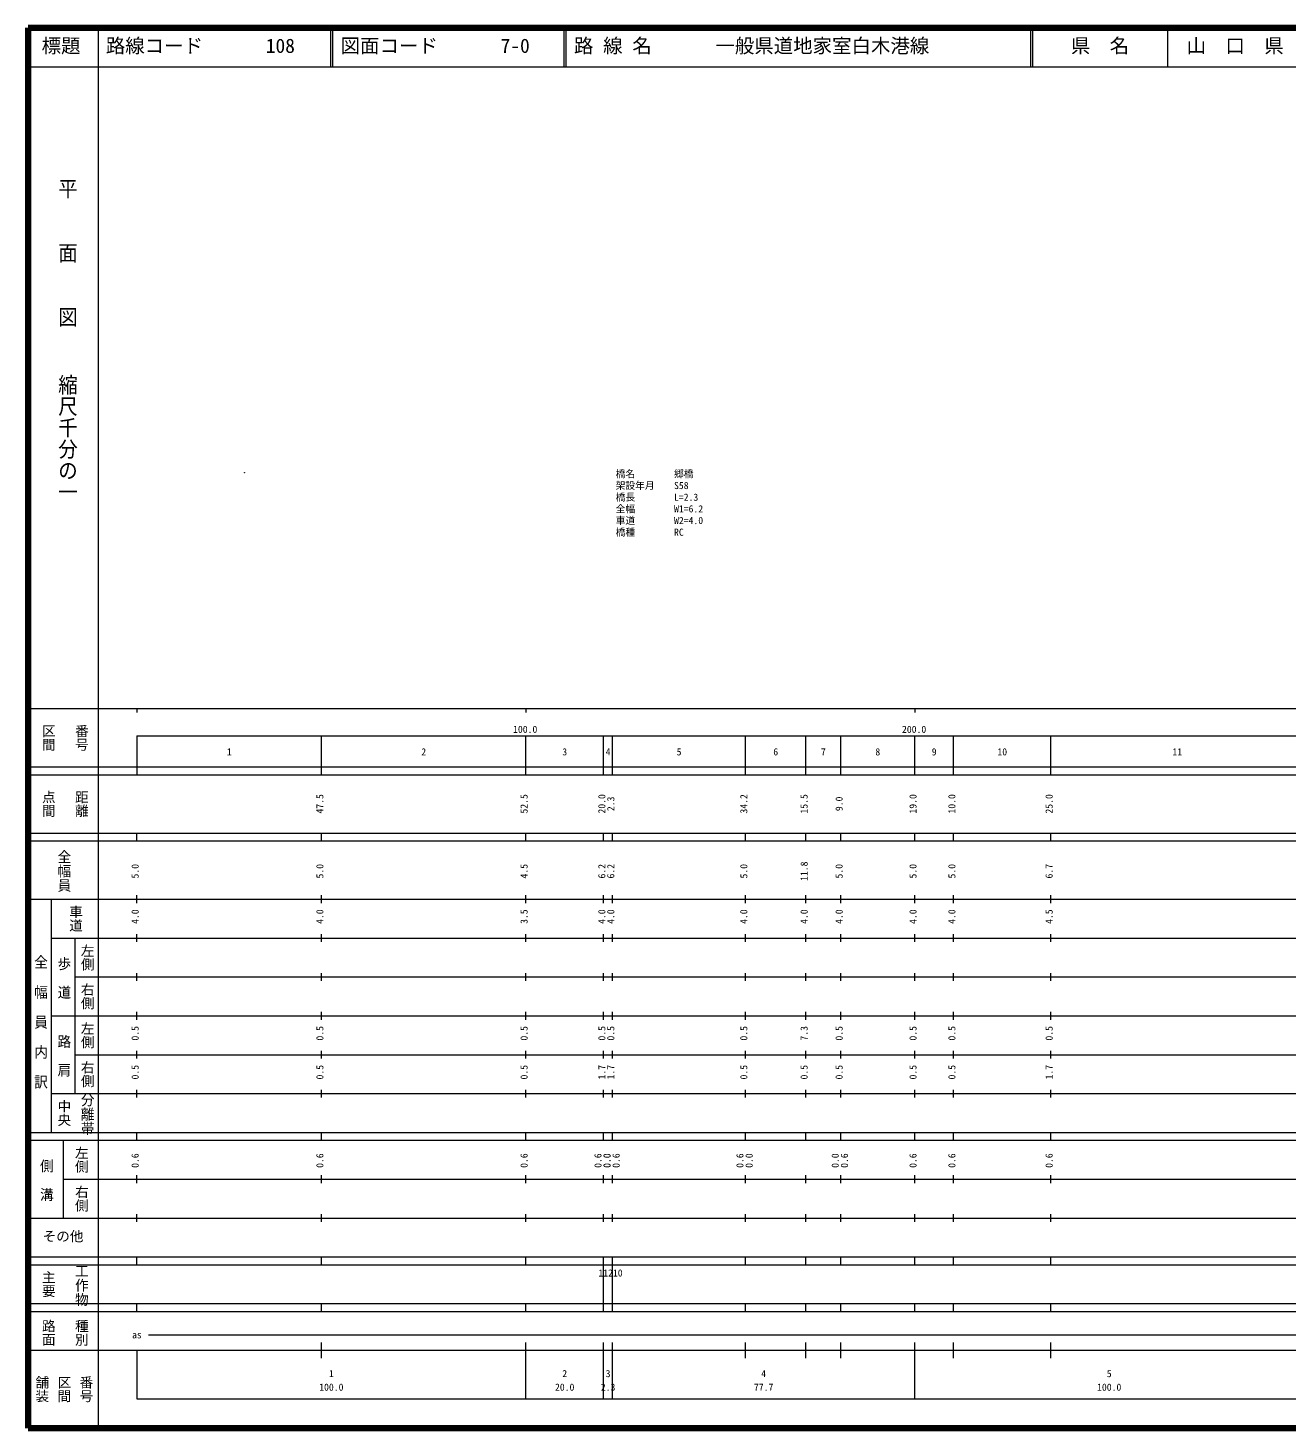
# Model space of a CAD drawing. Units: millimetres on the paper, with parts at other scales. Extents: x 40 to 680, y 20 to 380.
# Drawn here: x 40 to 363.7, y 20 to 380 of the extents above; entities that cross this region are included whole.
import ezdxf
from ezdxf.enums import TextEntityAlignment as Align

# ---------------------------------------------------------------- set-up
doc = ezdxf.new("R2010")
doc.units = ezdxf.units.MM
for name, color, linetype, lineweight in [('M-BMK-HTXT', 7, 'Continuous', 13), ('M-TTL', 2, 'Continuous', 140), ('M-TTL-BAND', 7, 'Continuous', 13), ('M-TTL-LINE', 7, 'Continuous', 13)]:
    doc.layers.add(name, color=color, linetype=linetype, lineweight=lineweight)
doc.layers.add('M-TTL-TXT', color=7, linetype='Continuous')
doc.styles.add('@ＭＳ ゴシック', font='')
doc.styles.add('ＭＳ ゴシック', font='')
doc.styles.get('@ＭＳ ゴシック').set_extended_font_data('@MS Gothic')
doc.styles.get('ＭＳ ゴシック').set_extended_font_data('MS Gothic')

msp = doc.modelspace()

# ---------------------------------------------------------------- linework, layer by layer
at = {"layer": 'M-BMK-HTXT'}
for radius in [0.0313, 0.025, 0.0188, 0.0125, 0.0063]:
    msp.add_circle((95.648, 265.671), radius, dxfattribs=at)
at = {"layer": 'M-TTL'}
for p, q in [((40, 380), (40, 20)), ((680, 380), (40, 380)), ((40, 20), (680, 20))]:
    msp.add_line(p, q, dxfattribs=at)
at = {"layer": 'M-TTL-BAND'}
for p, q in [((58, 370), (58, 20)), ((40, 205), (579, 205)), ((68, 205), (68, 204)), ((168, 205), (168, 204)), ((268, 205), (268, 204)), ((68, 198), (579, 198)), ((68, 198), (68, 188)), ((115.5, 188), (115.5, 198)), ((168, 188), (168, 198)), ((188, 188), (188, 198)), ((190.3, 188), (190.3, 198)), ((224.5, 188), (224.5, 198)), ((240, 188), (240, 198)), ((249, 188), (249, 198)), ((268, 188), (268, 198)), ((278, 188), (278, 198)), ((303, 188), (303, 198)), ((40, 190), (579, 190)), ((40, 188), (579, 188)), ((40, 173), (579, 173)), ((68, 171), (68, 173)), ((115.5, 171), (115.5, 173)), ((168, 171), (168, 173)), ((188, 171), (188, 173)), ((190.3, 171), (190.3, 173)), ((224.5, 171), (224.5, 173)), ((240, 171), (240, 173)), ((249, 171), (249, 173)), ((268, 171), (268, 173)), ((278, 171), (278, 173)), ((303, 171), (303, 173)), ((40, 171), (579, 171)), ((40, 156), (579, 156)), ((46, 96), (46, 156)), ((68, 155), (68, 157)), ((115.5, 155), (115.5, 157)), ((168, 155), (168, 157)), ((188, 155), (188, 157)), ((190.3, 155), (190.3, 157)), ((224.5, 155), (224.5, 157)), ((240, 155), (240, 157)), ((249, 155), (249, 157)), ((268, 155), (268, 157)), ((278, 155), (278, 157)), ((303, 155), (303, 157)), ((46, 146), (579, 146)), ((52, 146), (52, 106)), ((68, 145), (68, 147)), ((115.5, 145), (115.5, 147)), ((168, 145), (168, 147)), ((188, 145), (188, 147)), ((190.3, 145), (190.3, 147)), ((224.5, 145), (224.5, 147)), ((240, 145), (240, 147)), ((249, 145), (249, 147)), ((268, 145), (268, 147)), ((278, 145), (278, 147)), ((303, 145), (303, 147)), ((68, 135), (68, 137)), ((115.5, 135), (115.5, 137)), ((168, 135), (168, 137)), ((188, 135), (188, 137)), ((190.3, 135), (190.3, 137)), ((224.5, 135), (224.5, 137)), ((240, 135), (240, 137)), ((249, 135), (249, 137)), ((268, 135), (268, 137)), ((278, 135), (278, 137)), ((303, 135), (303, 137)), ((52, 136), (579, 136)), ((46, 126), (579, 126)), ((68, 125), (68, 127)), ((115.5, 125), (115.5, 127)), ((168, 125), (168, 127)), ((188, 125), (188, 127)), ((190.3, 125), (190.3, 127)), ((224.5, 125), (224.5, 127)), ((240, 125), (240, 127)), ((249, 125), (249, 127)), ((268, 125), (268, 127)), ((278, 125), (278, 127)), ((303, 125), (303, 127)), ((52, 116), (579, 116)), ((68, 115), (68, 117)), ((115.5, 115), (115.5, 117)), ((168, 115), (168, 117)), ((188, 115), (188, 117)), ((190.3, 115), (190.3, 117)), ((224.5, 115), (224.5, 117)), ((240, 115), (240, 117)), ((249, 115), (249, 117)), ((268, 115), (268, 117)), ((278, 115), (278, 117)), ((303, 115), (303, 117)), ((46, 106), (579, 106)), ((68, 105), (68, 107)), ((115.5, 105), (115.5, 107)), ((168, 105), (168, 107)), ((188, 105), (188, 107)), ((190.3, 105), (190.3, 107)), ((224.5, 105), (224.5, 107)), ((240, 105), (240, 107)), ((249, 105), (249, 107)), ((268, 105), (268, 107)), ((278, 105), (278, 107)), ((303, 105), (303, 107)), ((40, 96), (579, 96)), ((40, 94), (579, 94)), ((49, 94), (49, 74)), ((68, 94), (68, 96)), ((115.5, 94), (115.5, 96)), ((168, 94), (168, 96)), ((188, 94), (188, 96)), ((190.3, 94), (190.3, 96)), ((224.5, 94), (224.5, 96)), ((240, 94), (240, 96)), ((249, 94), (249, 96)), ((268, 94), (268, 96)), ((278, 94), (278, 96)), ((303, 94), (303, 96)), ((49, 84), (579, 84)), ((68, 83), (68, 85)), ((115.5, 83), (115.5, 85)), ((168, 83), (168, 85)), ((188, 83), (188, 85)), ((190.3, 83), (190.3, 85)), ((224.5, 83), (224.5, 85)), ((240, 83), (240, 85)), ((249, 83), (249, 85)), ((268, 83), (268, 85)), ((278, 83), (278, 85)), ((303, 83), (303, 85)), ((40, 74), (579, 74)), ((68, 73), (68, 75)), ((115.5, 73), (115.5, 75)), ((168, 73), (168, 75)), ((188, 73), (188, 75)), ((190.3, 73), (190.3, 75)), ((224.5, 73), (224.5, 75)), ((240, 73), (240, 75)), ((249, 73), (249, 75)), ((268, 73), (268, 75)), ((278, 73), (278, 75)), ((303, 73), (303, 75)), ((40, 64), (579, 64)), ((40, 62), (579, 62)), ((68, 62), (68, 64)), ((115.5, 62), (115.5, 64)), ((168, 62), (168, 64)), ((188, 62), (188, 64)), ((188, 52), (188, 62)), ((190.3, 62), (190.3, 64)), ((190.3, 52), (190.3, 62)), ((224.5, 62), (224.5, 64)), ((240, 62), (240, 64)), ((249, 62), (249, 64)), ((268, 62), (268, 64)), ((278, 62), (278, 64)), ((303, 62), (303, 64)), ((40, 52), (579, 52)), ((68, 50), (68, 52)), ((115.5, 50), (115.5, 52)), ((168, 50), (168, 52)), ((188, 50), (188, 52)), ((190.3, 50), (190.3, 52)), ((224.5, 50), (224.5, 52)), ((240, 50), (240, 52)), ((249, 50), (249, 52)), ((268, 50), (268, 52)), ((278, 50), (278, 52)), ((303, 50), (303, 52)), ((40, 50), (579, 50)), ((71, 44), (496, 44)), ((40, 40), (579, 40)), ((68, 40), (68, 27.5)), ((115.5, 38), (115.5, 42)), ((168, 27.5), (168, 42)), ((188, 27.5), (188, 42)), ((190.3, 27.5), (190.3, 42)), ((224.5, 38), (224.5, 42)), ((240, 38), (240, 42)), ((249, 38), (249, 42)), ((268, 27.5), (268, 42)), ((278, 38), (278, 42)), ((303, 38), (303, 42)), ((68, 27.5), (579, 27.5))]:
    msp.add_line(p, q, dxfattribs=at)
at = {"layer": 'M-TTL-LINE'}
for p, q in [((58, 380), (58, 370)), ((117.75, 380), (117.75, 370)), ((118.25, 380), (118.25, 370)), ((177.75, 380), (177.75, 370)), ((178.25, 380), (178.25, 370)), ((297.75, 380), (297.75, 370)), ((298.25, 380), (298.25, 370)), ((333, 380), (333, 370)), ((40, 370), (680, 370))]:
    msp.add_line(p, q, dxfattribs=at)

# ---------------------------------------------------------------- texts
at = {"layer": 'M-BMK-HTXT', "style": 'ＭＳ ゴシック'}
for s, p in [('橋名\u3000\u3000\u3000\u3000郷橋', (191.101, 263.889)), ('架設年月\u3000\u3000S58', (191.101, 260.889)), ('橋長\u3000\u3000\u3000\u3000L=2.3', (191.101, 257.889)), ('全幅\u3000\u3000\u3000\u3000W1=6.2', (191.101, 254.889)), ('車道\u3000\u3000\u3000\u3000W2=4.0', (191.101, 251.889)), ('橋種\u3000\u3000\u3000\u3000RC', (191.101, 248.889))]:
    msp.add_text(s, height=1.833, dxfattribs=at).set_placement(p, align=Align.BOTTOM_LEFT)
at = {"layer": 'M-TTL-BAND', "style": '@ＭＳ ゴシック'}
for s, height, width, p in [('平\u3000\u3000面\u3000\u3000図', 3.666, 1.1, (47.277, 341.475)), ('縮尺千分の一', 3.666, 1.1, (47.277, 291.03)), ('全幅員', 2.566, 1.05, (47.25, 168.75)), ('全\u3000幅\u3000員\u3000内\u3000訳', 2.566, 1.1, (41.25, 141.75)), ('歩\u3000道', 2.566, 1.05, (47.25, 141.25)), ('路\u3000肩', 2.566, 1.05, (47.25, 121.25)), ('分離帯', 2.566, 1.05, (53.25, 106.25)), ('側\u3000溝', 2.566, 1.05, (42.75, 89.25)), ('工作物', 2.566, 1.05, (51.75, 62.25))]:
    msp.add_text(s, height=height, rotation=270, dxfattribs=dict(at, width=width)).set_placement(p, align=Align.BOTTOM_LEFT)
at = {"layer": 'M-TTL-BAND'}
for s, height, rotation, style, p in [('区間', 2.566, 270, '@ＭＳ ゴシック', (43.25, 201)), ('番号', 2.566, 270, '@ＭＳ ゴシック', (51.75, 201)), ('点間', 2.566, 270, '@ＭＳ ゴシック', (43.25, 184)), ('距離', 2.566, 270, '@ＭＳ ゴシック', (51.75, 184)), ('47.5', 1.833, 90, 'ＭＳ ゴシック', (116.5, 178)), ('52.5', 1.833, 90, 'ＭＳ ゴシック', (169, 178)), ('20.0', 1.833, 90, 'ＭＳ ゴシック', (189, 178)), ('2.3', 1.833, 90, 'ＭＳ ゴシック', (191.3, 178.625)), ('34.2', 1.833, 90, 'ＭＳ ゴシック', (225.5, 178)), ('15.5', 1.833, 90, 'ＭＳ ゴシック', (241, 178)), ('9.0', 1.833, 90, 'ＭＳ ゴシック', (250, 178.625)), ('19.0', 1.833, 90, 'ＭＳ ゴシック', (269, 178)), ('10.0', 1.833, 90, 'ＭＳ ゴシック', (279, 178)), ('25.0', 1.833, 90, 'ＭＳ ゴシック', (304, 178)), ('5.0', 1.833, 90, 'ＭＳ ゴシック', (69, 161.299)), ('5.0', 1.833, 90, 'ＭＳ ゴシック', (116.5, 161.299)), ('4.5', 1.833, 90, 'ＭＳ ゴシック', (169, 161.299)), ('6.2', 1.833, 90, 'ＭＳ ゴシック', (189, 161.299)), ('6.2', 1.833, 90, 'ＭＳ ゴシック', (191.3, 161.299)), ('5.0', 1.833, 90, 'ＭＳ ゴシック', (225.5, 161.299)), ('11.8', 1.833, 90, 'ＭＳ ゴシック', (241, 160.674)), ('5.0', 1.833, 90, 'ＭＳ ゴシック', (250, 161.299)), ('5.0', 1.833, 90, 'ＭＳ ゴシック', (269, 161.299)), ('5.0', 1.833, 90, 'ＭＳ ゴシック', (279, 161.299)), ('6.7', 1.833, 90, 'ＭＳ ゴシック', (304, 161.299)), ('車道', 2.566, 270, '@ＭＳ ゴシック', (50.25, 154.5)), ('4.0', 1.833, 90, 'ＭＳ ゴシック', (69, 149.625)), ('4.0', 1.833, 90, 'ＭＳ ゴシック', (116.5, 149.625)), ('3.5', 1.833, 90, 'ＭＳ ゴシック', (169, 149.625)), ('4.0', 1.833, 90, 'ＭＳ ゴシック', (189, 149.625)), ('4.0', 1.833, 90, 'ＭＳ ゴシック', (191.3, 149.625)), ('4.0', 1.833, 90, 'ＭＳ ゴシック', (225.5, 149.625)), ('4.0', 1.833, 90, 'ＭＳ ゴシック', (241, 149.625)), ('4.0', 1.833, 90, 'ＭＳ ゴシック', (250, 149.625)), ('4.0', 1.833, 90, 'ＭＳ ゴシック', (269, 149.625)), ('4.0', 1.833, 90, 'ＭＳ ゴシック', (279, 149.625)), ('4.5', 1.833, 90, 'ＭＳ ゴシック', (304, 149.625)), ('左側', 2.566, 270, '@ＭＳ ゴシック', (53.25, 144.5)), ('右側', 2.566, 270, '@ＭＳ ゴシック', (53.25, 134.5)), ('左側', 2.566, 270, '@ＭＳ ゴシック', (53.25, 124.5)), ('0.5', 1.833, 90, 'ＭＳ ゴシック', (69, 119.625)), ('0.5', 1.833, 90, 'ＭＳ ゴシック', (116.5, 119.625)), ('0.5', 1.833, 90, 'ＭＳ ゴシック', (169, 119.625)), ('0.5', 1.833, 90, 'ＭＳ ゴシック', (189, 119.625)), ('0.5', 1.833, 90, 'ＭＳ ゴシック', (191.3, 119.625)), ('0.5', 1.833, 90, 'ＭＳ ゴシック', (225.5, 119.625)), ('7.3', 1.833, 90, 'ＭＳ ゴシック', (241, 119.625)), ('0.5', 1.833, 90, 'ＭＳ ゴシック', (250, 119.625)), ('0.5', 1.833, 90, 'ＭＳ ゴシック', (269, 119.625)), ('0.5', 1.833, 90, 'ＭＳ ゴシック', (279, 119.625)), ('0.5', 1.833, 90, 'ＭＳ ゴシック', (304, 119.625)), ('右側', 2.566, 270, '@ＭＳ ゴシック', (53.25, 114.5)), ('0.5', 1.833, 90, 'ＭＳ ゴシック', (69, 109.625)), ('0.5', 1.833, 90, 'ＭＳ ゴシック', (116.5, 109.625)), ('0.5', 1.833, 90, 'ＭＳ ゴシック', (169, 109.625)), ('1.7', 1.833, 90, 'ＭＳ ゴシック', (189, 109.625)), ('1.7', 1.833, 90, 'ＭＳ ゴシック', (191.3, 109.625)), ('0.5', 1.833, 90, 'ＭＳ ゴシック', (225.5, 109.625)), ('0.5', 1.833, 90, 'ＭＳ ゴシック', (241, 109.625)), ('0.5', 1.833, 90, 'ＭＳ ゴシック', (250, 109.625)), ('0.5', 1.833, 90, 'ＭＳ ゴシック', (269, 109.625)), ('0.5', 1.833, 90, 'ＭＳ ゴシック', (279, 109.625)), ('1.7', 1.833, 90, 'ＭＳ ゴシック', (304, 109.625)), ('中央', 2.566, 270, '@ＭＳ ゴシック', (47.25, 104.5)), ('左側', 2.566, 270, '@ＭＳ ゴシック', (51.75, 92.5)), ('0.6', 1.833, 90, 'ＭＳ ゴシック', (69, 86.889)), ('0.6', 1.833, 90, 'ＭＳ ゴシック', (116.5, 86.889)), ('0.6', 1.833, 90, 'ＭＳ ゴシック', (169, 86.889)), ('0.6', 1.833, 90, 'ＭＳ ゴシック', (188, 86.889)), ('0.0', 1.833, 90, 'ＭＳ ゴシック', (190.3, 86.889)), ('0.0', 1.833, 90, 'ＭＳ ゴシック', (190.37, 86.889)), ('0.6', 1.833, 90, 'ＭＳ ゴシック', (192.67, 86.889)), ('0.6', 1.833, 90, 'ＭＳ ゴシック', (224.5, 86.889)), ('0.0', 1.833, 90, 'ＭＳ ゴシック', (226.87, 86.889)), ('0.0', 1.833, 90, 'ＭＳ ゴシック', (249, 86.889)), ('0.6', 1.833, 90, 'ＭＳ ゴシック', (251.37, 86.889)), ('0.6', 1.833, 90, 'ＭＳ ゴシック', (269, 86.889)), ('0.6', 1.833, 90, 'ＭＳ ゴシック', (279, 86.889)), ('0.6', 1.833, 90, 'ＭＳ ゴシック', (304, 86.889)), ('右側', 2.566, 270, '@ＭＳ ゴシック', (51.75, 82.5)), ('主要', 2.566, 270, '@ＭＳ ゴシック', (43.25, 60.5)), ('路面', 2.566, 270, '@ＭＳ ゴシック', (43.25, 48)), ('種別', 2.566, 270, '@ＭＳ ゴシック', (51.75, 48)), ('舗装', 2.566, 270, '@ＭＳ ゴシック', (41.583, 33.5)), ('区間', 2.566, 270, '@ＭＳ ゴシック', (47.25, 33.5)), ('番号', 2.566, 270, '@ＭＳ ゴシック', (52.917, 33.5))]:
    msp.add_text(s, height=height, rotation=rotation, dxfattribs=dict(at, style=style)).set_placement(p, align=Align.BOTTOM_LEFT)
at = {"layer": 'M-TTL-BAND', "style": 'ＭＳ ゴシック'}
for s, height, p in [('100.0', 1.833, (164.719, 198.195)), ('200.0', 1.833, (264.719, 198.195)), ('1', 1.833, (91.125, 192.405)), ('2', 1.833, (141.125, 192.405)), ('3', 1.833, (177.375, 192.405)), ('4', 1.833, (188.525, 192.405)), ('5', 1.833, (206.775, 192.405)), ('6', 1.833, (231.625, 192.405)), ('7', 1.833, (243.875, 192.405)), ('8', 1.833, (257.875, 192.405)), ('9', 1.833, (272.375, 192.405)), ('10', 1.833, (289.25, 192.405)), ('11', 1.833, (334.25, 192.405)), ('その他', 2.566, (43.75, 67.25)), ('11210', 1.833, (186.65, 58.405)), ('as', 1.833, (66.75, 42.5)), ('1', 1.833, (117.375, 32.523)), ('2', 1.833, (177.375, 32.523)), ('3', 1.833, (188.525, 32.523)), ('4', 1.833, (228.525, 32.523)), ('5', 1.833, (317.375, 32.523)), ('100.0', 1.833, (114.875, 29.033)), ('20.0', 1.833, (175.5, 29.033)), ('2.3', 1.833, (187.275, 29.033)), ('77.7', 1.833, (226.65, 29.033)), ('100.0', 1.833, (314.875, 29.033))]:
    msp.add_text(s, height=height, dxfattribs=at).set_placement(p, align=Align.BOTTOM_LEFT)
at = {"layer": 'M-TTL-TXT', "style": 'ＭＳ ゴシック'}
for s, p in [('標題', (43.5, 372.5)), ('路線コード', (60, 372.5)), ('108', (101.142, 372.5)), ('図面コード', (120.38, 372.5)), ('7-0', (161.521, 372.5)), ('路 線 名', (180.38, 372.5)), ('一般県道地家室白木港線', (216.734, 372.5)), ('県\u3000名', (308.125, 372.5)), ('山\u3000口\u3000県', (337.875, 372.5))]:
    msp.add_text(s, height=3.666, dxfattribs=at).set_placement(p, align=Align.BOTTOM_LEFT)

doc.saveas('drawing.dxf')
